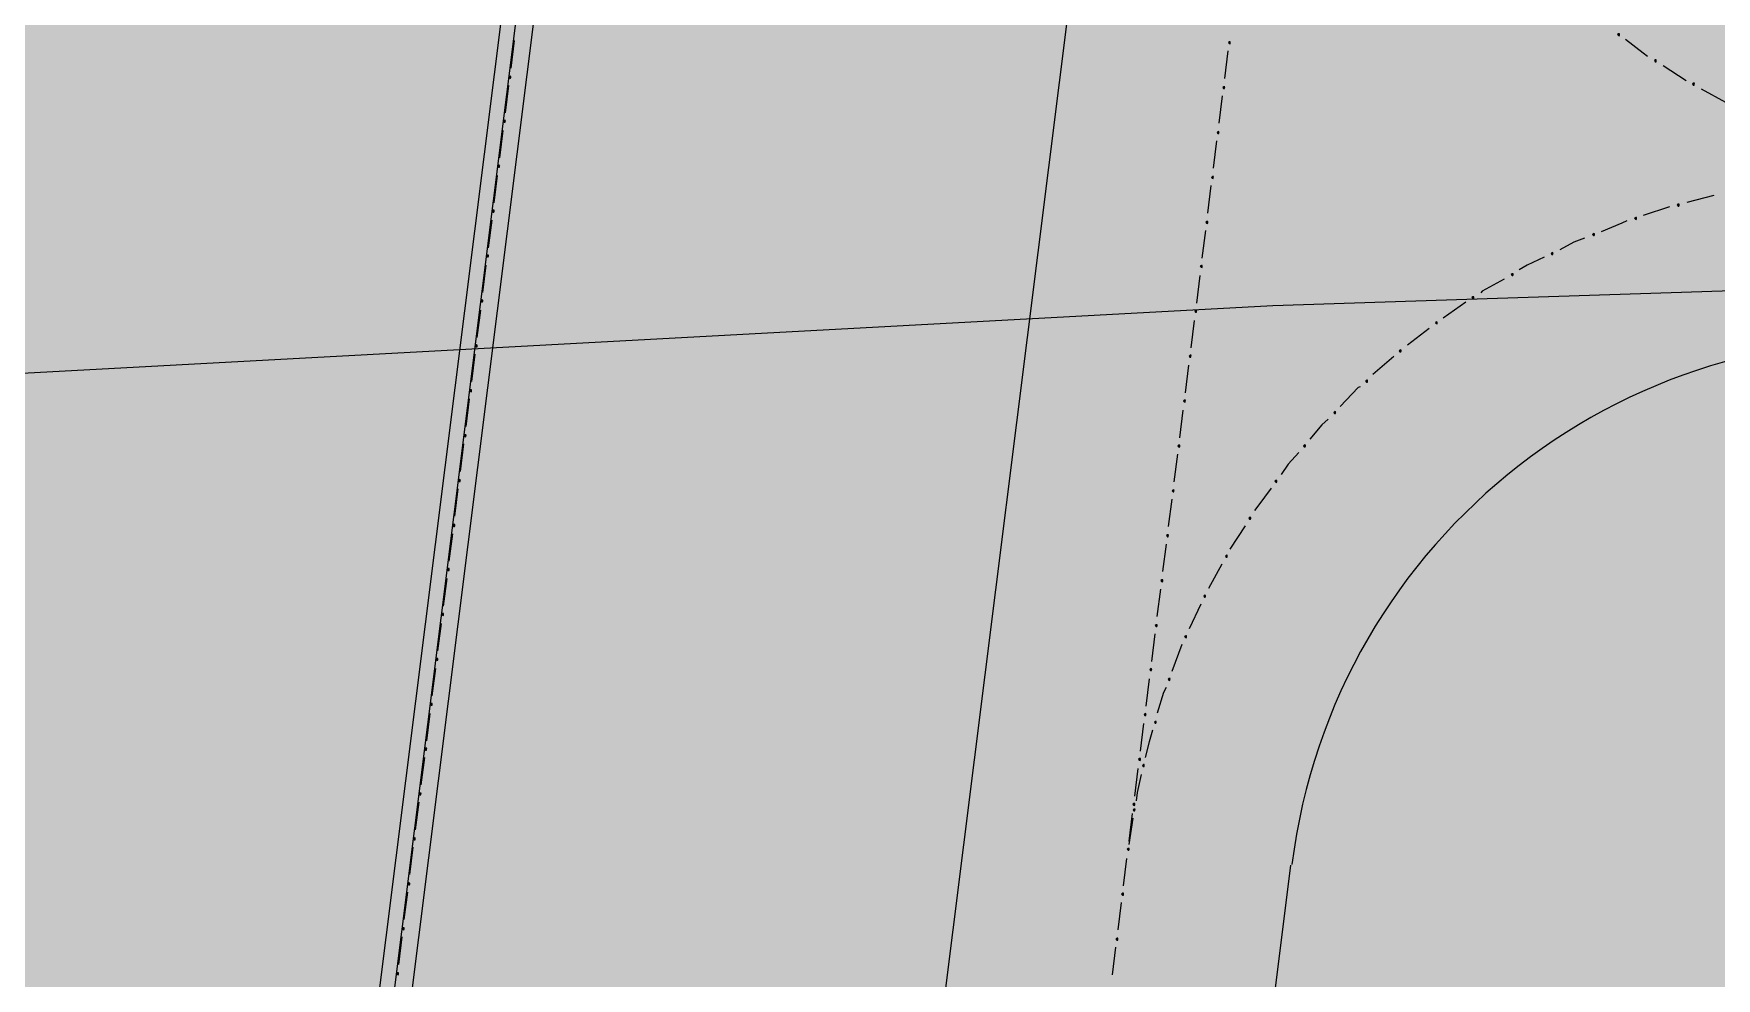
# Model space of a CAD drawing. Header units: metres. Extents: x -4 to 509425, y 7549 to 4732445.
# Drawn here: x 475956.48 to 475971.9, y 4719735.33 to 4719743.99 of the extents above; entities that cross this region are included whole.
import ezdxf

# ---------------------------------------------------------------- set-up
doc = ezdxf.new("R2010")
doc.units = ezdxf.units.M
doc.header["$LTSCALE"] = 0.01
doc.header["$MEASUREMENT"] = 0
doc.layers.get('0').update_dxf_attribs({"lineweight": 0})
for name, color, linetype in [('_SUBESTACIÓN', 1, 'Continuous'), ('NUDO GAROÑA', 211, 'Continuous'), ('SUBESTACION LA VID', 253, 'Continuous')]:
    doc.layers.add(name, color=color, linetype=linetype)
doc.layers.add('_Yacimiento Arq 100m', color=7, linetype='Continuous', true_color=0xf8991e)

# ---------------------------------------------------------------- blocks, each defined once
blk = doc.blocks.new('A$Cfff6051d')
at = {"layer": 'SUBESTACION LA VID', "transparency": 33554687}
h = blk.add_hatch(color=256, dxfattribs=at)
h.dxf.hatch_style = 2
h.paths.add_polyline_path([(475971.013, 4719743.976), (475971.014, 4719743.985), (475971.006, 4719743.986), (475970.996, 4719743.978), (475971.004, 4719743.969), (475971.012, 4719743.968)])
h = blk.add_hatch(color=256, dxfattribs=at)
h.dxf.hatch_style = 2
h.paths.add_polyline_path([(475967.446, 4719743.903), (475967.447, 4719743.911), (475967.439, 4719743.912), (475967.429, 4719743.905), (475967.437, 4719743.896), (475967.445, 4719743.895)])
h = blk.add_hatch(color=256, dxfattribs=at)
h.dxf.hatch_style = 2
h.paths.add_polyline_path([(475971.35, 4719743.738), (475971.351, 4719743.746), (475971.343, 4719743.747), (475971.333, 4719743.74), (475971.341, 4719743.73), (475971.349, 4719743.729)])
h = blk.add_hatch(color=256, dxfattribs=at)
h.dxf.hatch_style = 2
h.paths.add_polyline_path([(475960.853, 4719743.586), (475960.855, 4719743.595), (475960.846, 4719743.596), (475960.837, 4719743.588), (475960.844, 4719743.579), (475960.852, 4719743.578)])
h = blk.add_hatch(color=256, dxfattribs=at)
h.dxf.hatch_style = 2
h.paths.add_polyline_path([(475967.394, 4719743.491), (475967.396, 4719743.5), (475967.387, 4719743.501), (475967.378, 4719743.494), (475967.385, 4719743.484), (475967.393, 4719743.483)])
h = blk.add_hatch(color=256, dxfattribs=at)
h.dxf.hatch_style = 2
h.paths.add_polyline_path([(475971.699, 4719743.523), (475971.7, 4719743.532), (475971.691, 4719743.533), (475971.682, 4719743.526), (475971.689, 4719743.516), (475971.698, 4719743.515)])
h = blk.add_hatch(color=256, dxfattribs=at)
h.dxf.hatch_style = 2
h.paths.add_polyline_path([(475960.803, 4719743.183), (475960.804, 4719743.191), (475960.796, 4719743.192), (475960.786, 4719743.185), (475960.793, 4719743.176), (475960.802, 4719743.175)])
h = blk.add_hatch(color=256, dxfattribs=at)
h.dxf.hatch_style = 2
h.paths.add_polyline_path([(475967.343, 4719743.08), (475967.344, 4719743.088), (475967.336, 4719743.089), (475967.326, 4719743.082), (475967.333, 4719743.072), (475967.342, 4719743.071)])
h = blk.add_hatch(color=256, dxfattribs=at)
h.dxf.hatch_style = 2
h.paths.add_polyline_path([(475960.751, 4719742.771), (475960.752, 4719742.78), (475960.744, 4719742.781), (475960.735, 4719742.773), (475960.742, 4719742.764), (475960.75, 4719742.763)])
h = blk.add_hatch(color=256, dxfattribs=at)
h.dxf.hatch_style = 2
h.paths.add_polyline_path([(475967.291, 4719742.668), (475967.292, 4719742.677), (475967.284, 4719742.678), (475967.274, 4719742.67), (475967.282, 4719742.661), (475967.29, 4719742.66)])
h = blk.add_hatch(color=256, dxfattribs=at)
h.dxf.hatch_style = 2
h.paths.add_polyline_path([(475971.56, 4719742.415), (475971.561, 4719742.423), (475971.552, 4719742.424), (475971.543, 4719742.417), (475971.55, 4719742.407), (475971.559, 4719742.406)])
h = blk.add_hatch(color=256, dxfattribs=at)
h.dxf.hatch_style = 2
h.paths.add_polyline_path([(475960.7, 4719742.36), (475960.701, 4719742.368), (475960.692, 4719742.369), (475960.683, 4719742.362), (475960.69, 4719742.352), (475960.699, 4719742.351)])
h = blk.add_hatch(color=256, dxfattribs=at)
h.dxf.hatch_style = 2
h.paths.add_polyline_path([(475967.24, 4719742.257), (475967.241, 4719742.265), (475967.232, 4719742.266), (475967.223, 4719742.259), (475967.23, 4719742.249), (475967.239, 4719742.248)])
h = blk.add_hatch(color=256, dxfattribs=at)
h.dxf.hatch_style = 2
h.paths.add_polyline_path([(475971.169, 4719742.293), (475971.17, 4719742.301), (475971.162, 4719742.302), (475971.152, 4719742.295), (475971.16, 4719742.286), (475971.168, 4719742.285)])
h = blk.add_hatch(color=256, dxfattribs=at)
h.dxf.hatch_style = 2
h.paths.add_polyline_path([(475970.784, 4719742.145), (475970.785, 4719742.153), (475970.776, 4719742.154), (475970.767, 4719742.147), (475970.774, 4719742.138), (475970.783, 4719742.137)])
h = blk.add_hatch(color=256, dxfattribs=at)
h.dxf.hatch_style = 2
h.paths.add_polyline_path([(475960.648, 4719741.948), (475960.649, 4719741.957), (475960.641, 4719741.958), (475960.631, 4719741.95), (475960.639, 4719741.941), (475960.647, 4719741.94)])
h = blk.add_hatch(color=256, dxfattribs=at)
h.dxf.hatch_style = 2
h.paths.add_polyline_path([(475970.403, 4719741.971), (475970.405, 4719741.979), (475970.396, 4719741.98), (475970.387, 4719741.973), (475970.394, 4719741.963), (475970.402, 4719741.962)])
h = blk.add_hatch(color=256, dxfattribs=at)
h.dxf.hatch_style = 2
h.paths.add_polyline_path([(475967.189, 4719741.853), (475967.19, 4719741.862), (475967.182, 4719741.863), (475967.172, 4719741.855), (475967.18, 4719741.846), (475967.188, 4719741.845)])
h = blk.add_hatch(color=256, dxfattribs=at)
h.dxf.hatch_style = 2
h.paths.add_polyline_path([(475970.038, 4719741.778), (475970.039, 4719741.786), (475970.031, 4719741.787), (475970.021, 4719741.78), (475970.029, 4719741.77), (475970.037, 4719741.769)])
h = blk.add_hatch(color=256, dxfattribs=at)
h.dxf.hatch_style = 2
h.paths.add_polyline_path([(475960.597, 4719741.537), (475960.598, 4719741.545), (475960.589, 4719741.546), (475960.58, 4719741.539), (475960.587, 4719741.529), (475960.595, 4719741.528)])
h = blk.add_hatch(color=256, dxfattribs=at)
h.dxf.hatch_style = 2
h.paths.add_polyline_path([(475969.679, 4719741.567), (475969.68, 4719741.575), (475969.671, 4719741.576), (475969.662, 4719741.569), (475969.669, 4719741.559), (475969.678, 4719741.558)])
h = blk.add_hatch(color=256, dxfattribs=at)
h.dxf.hatch_style = 2
h.paths.add_polyline_path([(475967.137, 4719741.442), (475967.139, 4719741.45), (475967.13, 4719741.451), (475967.121, 4719741.444), (475967.128, 4719741.434), (475967.136, 4719741.433)])
h = blk.add_hatch(color=256, dxfattribs=at)
h.dxf.hatch_style = 2
h.paths.add_polyline_path([(475969.343, 4719741.336), (475969.344, 4719741.344), (475969.335, 4719741.345), (475969.326, 4719741.338), (475969.333, 4719741.329), (475969.342, 4719741.328)])
h = blk.add_hatch(color=256, dxfattribs=at)
h.dxf.hatch_style = 2
h.paths.add_polyline_path([(475960.545, 4719741.125), (475960.546, 4719741.133), (475960.538, 4719741.134), (475960.528, 4719741.127), (475960.535, 4719741.118), (475960.544, 4719741.117)])
h = blk.add_hatch(color=256, dxfattribs=at)
h.dxf.hatch_style = 2
h.paths.add_polyline_path([(475967.086, 4719741.03), (475967.087, 4719741.039), (475967.079, 4719741.04), (475967.069, 4719741.032), (475967.076, 4719741.023), (475967.085, 4719741.022)])
h = blk.add_hatch(color=256, dxfattribs=at)
h.dxf.hatch_style = 2
h.paths.add_polyline_path([(475969.012, 4719741.079), (475969.013, 4719741.087), (475969.004, 4719741.088), (475968.995, 4719741.081), (475969.002, 4719741.071), (475969.011, 4719741.07)])
h = blk.add_hatch(color=256, dxfattribs=at)
h.dxf.hatch_style = 2
h.paths.add_polyline_path([(475960.493, 4719740.713), (475960.494, 4719740.722), (475960.486, 4719740.723), (475960.477, 4719740.715), (475960.484, 4719740.706), (475960.492, 4719740.705)])
h = blk.add_hatch(color=256, dxfattribs=at)
h.dxf.hatch_style = 2
h.paths.add_polyline_path([(475968.704, 4719740.802), (475968.705, 4719740.81), (475968.697, 4719740.811), (475968.687, 4719740.804), (475968.695, 4719740.794), (475968.703, 4719740.793)])
h = blk.add_hatch(color=256, dxfattribs=at)
h.dxf.hatch_style = 2
h.paths.add_polyline_path([(475967.034, 4719740.619), (475967.035, 4719740.627), (475967.027, 4719740.628), (475967.017, 4719740.621), (475967.025, 4719740.611), (475967.033, 4719740.61)])
h = blk.add_hatch(color=256, dxfattribs=at)
h.dxf.hatch_style = 2
h.paths.add_polyline_path([(475968.412, 4719740.514), (475968.413, 4719740.522), (475968.405, 4719740.523), (475968.395, 4719740.516), (475968.403, 4719740.507), (475968.411, 4719740.506)])
h = blk.add_hatch(color=256, dxfattribs=at)
h.dxf.hatch_style = 2
h.paths.add_polyline_path([(475960.442, 4719740.302), (475960.443, 4719740.31), (475960.434, 4719740.311), (475960.425, 4719740.304), (475960.432, 4719740.294), (475960.441, 4719740.293)])
h = blk.add_hatch(color=256, dxfattribs=at)
h.dxf.hatch_style = 2
h.paths.add_polyline_path([(475966.983, 4719740.207), (475966.984, 4719740.215), (475966.975, 4719740.216), (475966.966, 4719740.209), (475966.973, 4719740.2), (475966.982, 4719740.198)])
h = blk.add_hatch(color=256, dxfattribs=at)
h.dxf.hatch_style = 2
h.paths.add_polyline_path([(475968.135, 4719740.208), (475968.136, 4719740.216), (475968.127, 4719740.217), (475968.118, 4719740.21), (475968.125, 4719740.2), (475968.134, 4719740.199)])
h = blk.add_hatch(color=256, dxfattribs=at)
h.dxf.hatch_style = 2
h.paths.add_polyline_path([(475960.39, 4719739.89), (475960.391, 4719739.898), (475960.383, 4719739.9), (475960.373, 4719739.892), (475960.381, 4719739.883), (475960.389, 4719739.882)])
h = blk.add_hatch(color=256, dxfattribs=at)
h.dxf.hatch_style = 2
h.paths.add_polyline_path([(475966.931, 4719739.795), (475966.932, 4719739.804), (475966.924, 4719739.805), (475966.914, 4719739.797), (475966.922, 4719739.788), (475966.93, 4719739.787)])
h = blk.add_hatch(color=256, dxfattribs=at)
h.dxf.hatch_style = 2
h.paths.add_polyline_path([(475967.872, 4719739.882), (475967.873, 4719739.89), (475967.865, 4719739.892), (475967.855, 4719739.884), (475967.863, 4719739.875), (475967.871, 4719739.874)])
h = blk.add_hatch(color=256, dxfattribs=at)
h.dxf.hatch_style = 2
h.paths.add_polyline_path([(475960.339, 4719739.478), (475960.34, 4719739.487), (475960.331, 4719739.488), (475960.322, 4719739.481), (475960.329, 4719739.471), (475960.337, 4719739.47)])
h = blk.add_hatch(color=256, dxfattribs=at)
h.dxf.hatch_style = 2
h.paths.add_polyline_path([(475967.634, 4719739.545), (475967.635, 4719739.553), (475967.626, 4719739.555), (475967.617, 4719739.547), (475967.624, 4719739.538), (475967.632, 4719739.537)])
h = blk.add_hatch(color=256, dxfattribs=at)
h.dxf.hatch_style = 2
h.paths.add_polyline_path([(475966.879, 4719739.384), (475966.881, 4719739.392), (475966.872, 4719739.393), (475966.863, 4719739.386), (475966.87, 4719739.376), (475966.878, 4719739.375)])
h = blk.add_hatch(color=256, dxfattribs=at)
h.dxf.hatch_style = 2
h.paths.add_polyline_path([(475967.419, 4719739.197), (475967.42, 4719739.205), (475967.412, 4719739.206), (475967.402, 4719739.199), (475967.41, 4719739.189), (475967.418, 4719739.188)])
h = blk.add_hatch(color=256, dxfattribs=at)
h.dxf.hatch_style = 2
h.paths.add_polyline_path([(475960.288, 4719739.075), (475960.289, 4719739.084), (475960.281, 4719739.085), (475960.271, 4719739.077), (475960.278, 4719739.068), (475960.287, 4719739.067)])
h = blk.add_hatch(color=256, dxfattribs=at)
h.dxf.hatch_style = 2
h.paths.add_polyline_path([(475966.828, 4719738.972), (475966.829, 4719738.98), (475966.821, 4719738.981), (475966.811, 4719738.974), (475966.818, 4719738.965), (475966.827, 4719738.964)])
h = blk.add_hatch(color=256, dxfattribs=at)
h.dxf.hatch_style = 2
h.paths.add_polyline_path([(475967.22, 4719738.829), (475967.221, 4719738.837), (475967.212, 4719738.839), (475967.203, 4719738.831), (475967.21, 4719738.822), (475967.218, 4719738.821)])
h = blk.add_hatch(color=256, dxfattribs=at)
h.dxf.hatch_style = 2
h.paths.add_polyline_path([(475960.236, 4719738.664), (475960.237, 4719738.672), (475960.229, 4719738.673), (475960.22, 4719738.666), (475960.227, 4719738.656), (475960.235, 4719738.655)])
h = blk.add_hatch(color=256, dxfattribs=at)
h.dxf.hatch_style = 2
h.paths.add_polyline_path([(475966.776, 4719738.56), (475966.777, 4719738.569), (475966.769, 4719738.57), (475966.759, 4719738.563), (475966.767, 4719738.553), (475966.775, 4719738.552)])
h = blk.add_hatch(color=256, dxfattribs=at)
h.dxf.hatch_style = 2
h.paths.add_polyline_path([(475967.045, 4719738.458), (475967.046, 4719738.467), (475967.038, 4719738.468), (475967.028, 4719738.461), (475967.036, 4719738.451), (475967.044, 4719738.45)])
h = blk.add_hatch(color=256, dxfattribs=at)
h.dxf.hatch_style = 2
h.paths.add_polyline_path([(475960.185, 4719738.252), (475960.186, 4719738.26), (475960.177, 4719738.261), (475960.168, 4719738.254), (475960.175, 4719738.245), (475960.184, 4719738.244)])
h = blk.add_hatch(color=256, dxfattribs=at)
h.dxf.hatch_style = 2
h.paths.add_polyline_path([(475966.726, 4719738.157), (475966.727, 4719738.166), (475966.718, 4719738.167), (475966.709, 4719738.159), (475966.716, 4719738.15), (475966.725, 4719738.149)])
h = blk.add_hatch(color=256, dxfattribs=at)
h.dxf.hatch_style = 2
h.paths.add_polyline_path([(475966.894, 4719738.068), (475966.895, 4719738.076), (475966.886, 4719738.077), (475966.877, 4719738.07), (475966.884, 4719738.061), (475966.893, 4719738.059)])
h = blk.add_hatch(color=256, dxfattribs=at)
h.dxf.hatch_style = 2
h.paths.add_polyline_path([(475960.133, 4719737.84), (475960.134, 4719737.849), (475960.126, 4719737.85), (475960.116, 4719737.842), (475960.124, 4719737.833), (475960.132, 4719737.832)])
h = blk.add_hatch(color=256, dxfattribs=at)
h.dxf.hatch_style = 2
h.paths.add_polyline_path([(475966.674, 4719737.746), (475966.675, 4719737.754), (475966.667, 4719737.755), (475966.657, 4719737.748), (475966.665, 4719737.738), (475966.673, 4719737.737)])
h = blk.add_hatch(color=256, dxfattribs=at)
h.dxf.hatch_style = 2
h.paths.add_polyline_path([(475966.768, 4719737.674), (475966.769, 4719737.683), (475966.76, 4719737.684), (475966.751, 4719737.676), (475966.758, 4719737.667), (475966.766, 4719737.666)])
h = blk.add_hatch(color=256, dxfattribs=at)
h.dxf.hatch_style = 2
h.paths.add_polyline_path([(475960.082, 4719737.429), (475960.083, 4719737.437), (475960.074, 4719737.438), (475960.065, 4719737.431), (475960.072, 4719737.421), (475960.08, 4719737.42)])
h = blk.add_hatch(color=256, dxfattribs=at)
h.dxf.hatch_style = 2
h.paths.add_polyline_path([(475966.623, 4719737.334), (475966.624, 4719737.342), (475966.615, 4719737.343), (475966.606, 4719737.336), (475966.613, 4719737.327), (475966.621, 4719737.326)])
h = blk.add_hatch(color=256, dxfattribs=at)
h.dxf.hatch_style = 2
h.paths.add_polyline_path([(475966.658, 4719737.278), (475966.659, 4719737.287), (475966.651, 4719737.288), (475966.641, 4719737.28), (475966.649, 4719737.271), (475966.657, 4719737.27)])
h = blk.add_hatch(color=256, dxfattribs=at)
h.dxf.hatch_style = 2
h.paths.add_polyline_path([(475960.03, 4719737.017), (475960.031, 4719737.026), (475960.023, 4719737.027), (475960.013, 4719737.019), (475960.02, 4719737.01), (475960.029, 4719737.009)])
h = blk.add_hatch(color=256, dxfattribs=at)
h.dxf.hatch_style = 2
h.paths.add_polyline_path([(475966.571, 4719736.922), (475966.572, 4719736.931), (475966.564, 4719736.932), (475966.554, 4719736.924), (475966.561, 4719736.915), (475966.57, 4719736.914)])
h = blk.add_hatch(color=256, dxfattribs=at)
h.dxf.hatch_style = 2
h.paths.add_polyline_path([(475966.573, 4719736.871), (475966.574, 4719736.879), (475966.566, 4719736.88), (475966.556, 4719736.873), (475966.564, 4719736.864), (475966.572, 4719736.863)])
h = blk.add_hatch(color=256, dxfattribs=at)
h.dxf.hatch_style = 2
h.paths.add_polyline_path([(475959.978, 4719736.606), (475959.979, 4719736.614), (475959.971, 4719736.615), (475959.962, 4719736.608), (475959.969, 4719736.598), (475959.977, 4719736.597)])
h = blk.add_hatch(color=256, dxfattribs=at)
h.dxf.hatch_style = 2
h.paths.add_polyline_path([(475966.519, 4719736.511), (475966.52, 4719736.519), (475966.512, 4719736.52), (475966.503, 4719736.513), (475966.51, 4719736.503), (475966.518, 4719736.502)])
h = blk.add_hatch(color=256, dxfattribs=at)
h.dxf.hatch_style = 2
h.paths.add_polyline_path([(475959.927, 4719736.194), (475959.928, 4719736.202), (475959.919, 4719736.203), (475959.91, 4719736.196), (475959.917, 4719736.187), (475959.926, 4719736.186)])
h = blk.add_hatch(color=256, dxfattribs=at)
h.dxf.hatch_style = 2
h.paths.add_polyline_path([(475966.468, 4719736.099), (475966.469, 4719736.108), (475966.46, 4719736.109), (475966.451, 4719736.101), (475966.458, 4719736.092), (475966.467, 4719736.091)])
h = blk.add_hatch(color=256, dxfattribs=at)
h.dxf.hatch_style = 2
h.paths.add_polyline_path([(475959.875, 4719735.782), (475959.876, 4719735.791), (475959.868, 4719735.792), (475959.858, 4719735.784), (475959.866, 4719735.775), (475959.874, 4719735.774)])
h = blk.add_hatch(color=256, dxfattribs=at)
h.dxf.hatch_style = 2
h.paths.add_polyline_path([(475966.416, 4719735.688), (475966.417, 4719735.696), (475966.409, 4719735.697), (475966.399, 4719735.69), (475966.407, 4719735.68), (475966.415, 4719735.679)])
h = blk.add_hatch(color=256, dxfattribs=at)
h.dxf.hatch_style = 2
h.paths.add_polyline_path([(475959.824, 4719735.371), (475959.825, 4719735.379), (475959.816, 4719735.38), (475959.807, 4719735.373), (475959.814, 4719735.363), (475959.822, 4719735.362)])
at = {"layer": 'SUBESTACION LA VID', "lineweight": 15}
for p, q in [((475963.966, 4719728.256), (475971.808, 4719790.813)), ((475960.856, 4719743.671), (475960.887, 4719743.923)), ((475967.397, 4719743.576), (475967.428, 4719743.828)), ((475971.413, 4719743.696), (475971.626, 4719743.558)), ((475960.804, 4719743.26), (475960.836, 4719743.512)), ((475971.762, 4719743.481), (475971.985, 4719743.36)), ((475967.345, 4719743.165), (475967.377, 4719743.417)), ((475960.752, 4719742.848), (475960.784, 4719743.1)), ((475967.293, 4719742.753), (475967.325, 4719743.005)), ((475960.701, 4719742.436), (475960.732, 4719742.688)), ((475967.242, 4719742.342), (475967.273, 4719742.594)), ((475971.473, 4719742.4), (475971.232, 4719742.319)), ((475971.878, 4719742.503), (475971.631, 4719742.44)), ((475960.649, 4719742.025), (475960.681, 4719742.277)), ((475967.19, 4719741.93), (475967.222, 4719742.182)), ((475960.598, 4719741.613), (475960.629, 4719741.865)), ((475967.139, 4719741.518), (475967.17, 4719741.77)), ((475969.605, 4719741.525), (475969.399, 4719741.38)), ((475960.546, 4719741.202), (475960.578, 4719741.454)), ((475967.087, 4719741.107), (475967.119, 4719741.359)), ((475969.268, 4719741.286), (475969.07, 4719741.131)), ((475960.495, 4719740.798), (475960.527, 4719741.05)), ((475968.946, 4719741.027), (475968.754, 4719740.864)), ((475967.035, 4719740.695), (475967.067, 4719740.947)), ((475960.444, 4719740.387), (475960.475, 4719740.639)), ((475966.984, 4719740.284), (475967.015, 4719740.536)), ((475960.392, 4719739.975), (475960.424, 4719740.227)), ((475966.933, 4719739.88), (475966.965, 4719740.132)), ((475960.341, 4719739.564), (475960.372, 4719739.816)), ((475966.882, 4719739.469), (475966.913, 4719739.721)), ((475967.582, 4719739.475), (475967.444, 4719739.262)), ((475960.289, 4719739.152), (475960.321, 4719739.404)), ((475966.83, 4719739.057), (475966.862, 4719739.309)), ((475967.368, 4719739.126), (475967.246, 4719738.903)), ((475960.237, 4719738.74), (475960.269, 4719738.992)), ((475966.778, 4719738.645), (475966.81, 4719738.897)), ((475967.176, 4719738.758), (475967.071, 4719738.532)), ((475960.186, 4719738.329), (475960.217, 4719738.581)), ((475966.727, 4719738.234), (475966.758, 4719738.486)), ((475967.002, 4719738.387), (475966.912, 4719738.142)), ((475960.134, 4719737.917), (475960.166, 4719738.169)), ((475966.675, 4719737.822), (475966.707, 4719738.074)), ((475960.083, 4719737.505), (475960.114, 4719737.757)), ((475966.624, 4719737.411), (475966.655, 4719737.663)), ((475960.032, 4719737.102), (475960.064, 4719737.354)), ((475966.572, 4719736.999), (475966.604, 4719737.251)), ((475959.98, 4719736.691), (475960.012, 4719736.943)), ((475966.52, 4719736.587), (475966.552, 4719736.839)), ((475966.555, 4719736.796), (475966.516, 4719736.554)), ((475959.929, 4719736.279), (475959.96, 4719736.531)), ((475966.469, 4719736.176), (475966.5, 4719736.428)), ((475966.939, 4719727.883), (475968.003, 4719736.367)), ((475959.877, 4719735.867), (475959.909, 4719736.119)), ((475966.418, 4719735.773), (475966.45, 4719736.025)), ((475959.826, 4719735.456), (475959.857, 4719735.708)), ((475966.367, 4719735.361), (475966.398, 4719735.613))]:
    blk.add_line(p, q, dxfattribs=at)
for points in [[(475956.756, 4719712.129), (475967.964, 4719801.525), (476089.55, 4719786.282), (476086.094, 4719758.712), (476078.306, 4719696.592), (475956.719, 4719711.835)], [(475957.05, 4719712.092), (475968.22, 4719801.186), (476089.218, 4719786.017), (476085.8, 4719758.749), (476078.049, 4719696.923), (475957.05, 4719712.092)], [(475971.068, 4719743.935), (475971.232, 4719743.812), (475971.27, 4719743.782)], [(475971.081, 4719742.27), (475971.036, 4719742.25), (475970.847, 4719742.171)], [(475970.694, 4719742.114), (475970.596, 4719742.075), (475970.468, 4719742.005)], [(475970.323, 4719741.938), (475970.168, 4719741.864), (475970.095, 4719741.822)], [(475969.956, 4719741.737), (475969.754, 4719741.626), (475969.744, 4719741.61)], [(475968.638, 4719740.75), (475968.62, 4719740.744), (475968.453, 4719740.569)], [(475968.345, 4719740.454), (475968.287, 4719740.402), (475968.177, 4719740.271)], [(475968.076, 4719740.147), (475967.977, 4719740.04), (475967.914, 4719739.945)], [(475967.822, 4719739.82), (475967.699, 4719739.656), (475967.668, 4719739.618)], [(475966.859, 4719737.995), (475966.836, 4719737.947), (475966.778, 4719737.758)], [(475966.733, 4719737.602), (475966.702, 4719737.495), (475966.668, 4719737.354)], [(475966.631, 4719737.196), (475966.593, 4719737.031), (475966.584, 4719736.955)]]:
    blk.add_lwpolyline(points, dxfattribs=at)
at = {"layer": 'SUBESTACION LA VID'}
for points in [[(475971.013, 4719743.976), (475971.014, 4719743.985), (475971.006, 4719743.986), (475970.996, 4719743.978), (475971.004, 4719743.969), (475971.012, 4719743.968)], [(475967.446, 4719743.903), (475967.447, 4719743.911), (475967.439, 4719743.912), (475967.429, 4719743.905), (475967.437, 4719743.896), (475967.445, 4719743.895)], [(475971.35, 4719743.738), (475971.351, 4719743.746), (475971.343, 4719743.747), (475971.333, 4719743.74), (475971.341, 4719743.73), (475971.349, 4719743.729)], [(475960.853, 4719743.586), (475960.855, 4719743.595), (475960.846, 4719743.596), (475960.837, 4719743.588), (475960.844, 4719743.579), (475960.852, 4719743.578)], [(475967.394, 4719743.491), (475967.396, 4719743.5), (475967.387, 4719743.501), (475967.378, 4719743.494), (475967.385, 4719743.484), (475967.393, 4719743.483)], [(475971.699, 4719743.523), (475971.7, 4719743.532), (475971.691, 4719743.533), (475971.682, 4719743.526), (475971.689, 4719743.516), (475971.698, 4719743.515)], [(475960.803, 4719743.183), (475960.804, 4719743.191), (475960.796, 4719743.192), (475960.786, 4719743.185), (475960.793, 4719743.176), (475960.802, 4719743.175)], [(475967.343, 4719743.08), (475967.344, 4719743.088), (475967.336, 4719743.089), (475967.326, 4719743.082), (475967.333, 4719743.072), (475967.342, 4719743.071)], [(475960.751, 4719742.771), (475960.752, 4719742.78), (475960.744, 4719742.781), (475960.735, 4719742.773), (475960.742, 4719742.764), (475960.75, 4719742.763)], [(475967.291, 4719742.668), (475967.292, 4719742.677), (475967.284, 4719742.678), (475967.274, 4719742.67), (475967.282, 4719742.661), (475967.29, 4719742.66)], [(475971.56, 4719742.415), (475971.561, 4719742.423), (475971.552, 4719742.424), (475971.543, 4719742.417), (475971.55, 4719742.407), (475971.559, 4719742.406)], [(475960.7, 4719742.36), (475960.701, 4719742.368), (475960.692, 4719742.369), (475960.683, 4719742.362), (475960.69, 4719742.352), (475960.699, 4719742.351)], [(475967.24, 4719742.257), (475967.241, 4719742.265), (475967.232, 4719742.266), (475967.223, 4719742.259), (475967.23, 4719742.249), (475967.239, 4719742.248)], [(475971.169, 4719742.293), (475971.17, 4719742.301), (475971.162, 4719742.302), (475971.152, 4719742.295), (475971.16, 4719742.286), (475971.168, 4719742.285)], [(475970.784, 4719742.145), (475970.785, 4719742.153), (475970.776, 4719742.154), (475970.767, 4719742.147), (475970.774, 4719742.138), (475970.783, 4719742.137)], [(475960.648, 4719741.948), (475960.649, 4719741.957), (475960.641, 4719741.958), (475960.631, 4719741.95), (475960.639, 4719741.941), (475960.647, 4719741.94)], [(475970.403, 4719741.971), (475970.405, 4719741.979), (475970.396, 4719741.98), (475970.387, 4719741.973), (475970.394, 4719741.963), (475970.402, 4719741.962)], [(475967.189, 4719741.853), (475967.19, 4719741.862), (475967.182, 4719741.863), (475967.172, 4719741.855), (475967.18, 4719741.846), (475967.188, 4719741.845)], [(475970.038, 4719741.778), (475970.039, 4719741.786), (475970.031, 4719741.787), (475970.021, 4719741.78), (475970.029, 4719741.77), (475970.037, 4719741.769)], [(475960.597, 4719741.537), (475960.598, 4719741.545), (475960.589, 4719741.546), (475960.58, 4719741.539), (475960.587, 4719741.529), (475960.595, 4719741.528)], [(475969.679, 4719741.567), (475969.68, 4719741.575), (475969.671, 4719741.576), (475969.662, 4719741.569), (475969.669, 4719741.559), (475969.678, 4719741.558)], [(475967.137, 4719741.442), (475967.139, 4719741.45), (475967.13, 4719741.451), (475967.121, 4719741.444), (475967.128, 4719741.434), (475967.136, 4719741.433)], [(475969.343, 4719741.336), (475969.344, 4719741.344), (475969.335, 4719741.345), (475969.326, 4719741.338), (475969.333, 4719741.329), (475969.342, 4719741.328)], [(475960.545, 4719741.125), (475960.546, 4719741.133), (475960.538, 4719741.134), (475960.528, 4719741.127), (475960.535, 4719741.118), (475960.544, 4719741.117)], [(475967.086, 4719741.03), (475967.087, 4719741.039), (475967.079, 4719741.04), (475967.069, 4719741.032), (475967.076, 4719741.023), (475967.085, 4719741.022)], [(475969.012, 4719741.079), (475969.013, 4719741.087), (475969.004, 4719741.088), (475968.995, 4719741.081), (475969.002, 4719741.071), (475969.011, 4719741.07)], [(475960.493, 4719740.713), (475960.494, 4719740.722), (475960.486, 4719740.723), (475960.477, 4719740.715), (475960.484, 4719740.706), (475960.492, 4719740.705)], [(475968.704, 4719740.802), (475968.705, 4719740.81), (475968.697, 4719740.811), (475968.687, 4719740.804), (475968.695, 4719740.794), (475968.703, 4719740.793)], [(475967.034, 4719740.619), (475967.035, 4719740.627), (475967.027, 4719740.628), (475967.017, 4719740.621), (475967.025, 4719740.611), (475967.033, 4719740.61)], [(475968.412, 4719740.514), (475968.413, 4719740.522), (475968.405, 4719740.523), (475968.395, 4719740.516), (475968.403, 4719740.507), (475968.411, 4719740.506)], [(475960.442, 4719740.302), (475960.443, 4719740.31), (475960.434, 4719740.311), (475960.425, 4719740.304), (475960.432, 4719740.294), (475960.441, 4719740.293)], [(475966.983, 4719740.207), (475966.984, 4719740.215), (475966.975, 4719740.216), (475966.966, 4719740.209), (475966.973, 4719740.2), (475966.982, 4719740.198)], [(475968.135, 4719740.208), (475968.136, 4719740.216), (475968.127, 4719740.217), (475968.118, 4719740.21), (475968.125, 4719740.2), (475968.134, 4719740.199)], [(475960.39, 4719739.89), (475960.391, 4719739.898), (475960.383, 4719739.9), (475960.373, 4719739.892), (475960.381, 4719739.883), (475960.389, 4719739.882)], [(475966.931, 4719739.795), (475966.932, 4719739.804), (475966.924, 4719739.805), (475966.914, 4719739.797), (475966.922, 4719739.788), (475966.93, 4719739.787)], [(475967.872, 4719739.882), (475967.873, 4719739.89), (475967.865, 4719739.892), (475967.855, 4719739.884), (475967.863, 4719739.875), (475967.871, 4719739.874)], [(475960.339, 4719739.478), (475960.34, 4719739.487), (475960.331, 4719739.488), (475960.322, 4719739.481), (475960.329, 4719739.471), (475960.337, 4719739.47)], [(475967.634, 4719739.545), (475967.635, 4719739.553), (475967.626, 4719739.555), (475967.617, 4719739.547), (475967.624, 4719739.538), (475967.632, 4719739.537)], [(475966.879, 4719739.384), (475966.881, 4719739.392), (475966.872, 4719739.393), (475966.863, 4719739.386), (475966.87, 4719739.376), (475966.878, 4719739.375)], [(475967.419, 4719739.197), (475967.42, 4719739.205), (475967.412, 4719739.206), (475967.402, 4719739.199), (475967.41, 4719739.189), (475967.418, 4719739.188)], [(475960.288, 4719739.075), (475960.289, 4719739.084), (475960.281, 4719739.085), (475960.271, 4719739.077), (475960.278, 4719739.068), (475960.287, 4719739.067)], [(475966.828, 4719738.972), (475966.829, 4719738.98), (475966.821, 4719738.981), (475966.811, 4719738.974), (475966.818, 4719738.965), (475966.827, 4719738.964)], [(475967.22, 4719738.829), (475967.221, 4719738.837), (475967.212, 4719738.839), (475967.203, 4719738.831), (475967.21, 4719738.822), (475967.218, 4719738.821)], [(475960.236, 4719738.664), (475960.237, 4719738.672), (475960.229, 4719738.673), (475960.22, 4719738.666), (475960.227, 4719738.656), (475960.235, 4719738.655)], [(475966.776, 4719738.56), (475966.777, 4719738.569), (475966.769, 4719738.57), (475966.759, 4719738.563), (475966.767, 4719738.553), (475966.775, 4719738.552)], [(475967.045, 4719738.458), (475967.046, 4719738.467), (475967.038, 4719738.468), (475967.028, 4719738.461), (475967.036, 4719738.451), (475967.044, 4719738.45)], [(475960.185, 4719738.252), (475960.186, 4719738.26), (475960.177, 4719738.261), (475960.168, 4719738.254), (475960.175, 4719738.245), (475960.184, 4719738.244)], [(475966.726, 4719738.157), (475966.727, 4719738.166), (475966.718, 4719738.167), (475966.709, 4719738.159), (475966.716, 4719738.15), (475966.725, 4719738.149)], [(475966.894, 4719738.068), (475966.895, 4719738.076), (475966.886, 4719738.077), (475966.877, 4719738.07), (475966.884, 4719738.061), (475966.893, 4719738.059)], [(475960.133, 4719737.84), (475960.134, 4719737.849), (475960.126, 4719737.85), (475960.116, 4719737.842), (475960.124, 4719737.833), (475960.132, 4719737.832)], [(475966.674, 4719737.746), (475966.675, 4719737.754), (475966.667, 4719737.755), (475966.657, 4719737.748), (475966.665, 4719737.738), (475966.673, 4719737.737)], [(475966.768, 4719737.674), (475966.769, 4719737.683), (475966.76, 4719737.684), (475966.751, 4719737.676), (475966.758, 4719737.667), (475966.766, 4719737.666)], [(475960.082, 4719737.429), (475960.083, 4719737.437), (475960.074, 4719737.438), (475960.065, 4719737.431), (475960.072, 4719737.421), (475960.08, 4719737.42)], [(475966.623, 4719737.334), (475966.624, 4719737.342), (475966.615, 4719737.343), (475966.606, 4719737.336), (475966.613, 4719737.327), (475966.621, 4719737.326)], [(475966.658, 4719737.278), (475966.659, 4719737.287), (475966.651, 4719737.288), (475966.641, 4719737.28), (475966.649, 4719737.271), (475966.657, 4719737.27)], [(475960.03, 4719737.017), (475960.031, 4719737.026), (475960.023, 4719737.027), (475960.013, 4719737.019), (475960.02, 4719737.01), (475960.029, 4719737.009)], [(475966.571, 4719736.922), (475966.572, 4719736.931), (475966.564, 4719736.932), (475966.554, 4719736.924), (475966.561, 4719736.915), (475966.57, 4719736.914)], [(475966.573, 4719736.871), (475966.574, 4719736.879), (475966.566, 4719736.88), (475966.556, 4719736.873), (475966.564, 4719736.864), (475966.572, 4719736.863)], [(475959.978, 4719736.606), (475959.979, 4719736.614), (475959.971, 4719736.615), (475959.962, 4719736.608), (475959.969, 4719736.598), (475959.977, 4719736.597)], [(475966.519, 4719736.511), (475966.52, 4719736.519), (475966.512, 4719736.52), (475966.503, 4719736.513), (475966.51, 4719736.503), (475966.518, 4719736.502)], [(475959.927, 4719736.194), (475959.928, 4719736.202), (475959.919, 4719736.203), (475959.91, 4719736.196), (475959.917, 4719736.187), (475959.926, 4719736.186)], [(475966.468, 4719736.099), (475966.469, 4719736.108), (475966.46, 4719736.109), (475966.451, 4719736.101), (475966.458, 4719736.092), (475966.467, 4719736.091)], [(475959.875, 4719735.782), (475959.876, 4719735.791), (475959.868, 4719735.792), (475959.858, 4719735.784), (475959.866, 4719735.775), (475959.874, 4719735.774)], [(475966.416, 4719735.688), (475966.417, 4719735.696), (475966.409, 4719735.697), (475966.399, 4719735.69), (475966.407, 4719735.68), (475966.415, 4719735.679)], [(475959.824, 4719735.371), (475959.825, 4719735.379), (475959.816, 4719735.38), (475959.807, 4719735.373), (475959.814, 4719735.363), (475959.822, 4719735.362)]]:
    blk.add_lwpolyline(points, close=True, dxfattribs=at)
at = {"layer": 'SUBESTACION LA VID', "lineweight": 0}
for points in [[(475971.013, 4719743.976), (475971.014, 4719743.985), (475971.006, 4719743.986), (475970.996, 4719743.978), (475971.004, 4719743.969), (475971.012, 4719743.968)], [(475967.446, 4719743.903), (475967.447, 4719743.911), (475967.439, 4719743.912), (475967.429, 4719743.905), (475967.437, 4719743.896), (475967.445, 4719743.895)], [(475971.35, 4719743.738), (475971.351, 4719743.746), (475971.343, 4719743.747), (475971.333, 4719743.74), (475971.341, 4719743.73), (475971.349, 4719743.729)], [(475960.853, 4719743.586), (475960.855, 4719743.595), (475960.846, 4719743.596), (475960.837, 4719743.588), (475960.844, 4719743.579), (475960.852, 4719743.578)], [(475967.394, 4719743.491), (475967.396, 4719743.5), (475967.387, 4719743.501), (475967.378, 4719743.494), (475967.385, 4719743.484), (475967.393, 4719743.483)], [(475971.699, 4719743.523), (475971.7, 4719743.532), (475971.691, 4719743.533), (475971.682, 4719743.526), (475971.689, 4719743.516), (475971.698, 4719743.515)], [(475960.803, 4719743.183), (475960.804, 4719743.191), (475960.796, 4719743.192), (475960.786, 4719743.185), (475960.793, 4719743.176), (475960.802, 4719743.175)], [(475967.343, 4719743.08), (475967.344, 4719743.088), (475967.336, 4719743.089), (475967.326, 4719743.082), (475967.333, 4719743.072), (475967.342, 4719743.071)], [(475960.751, 4719742.771), (475960.752, 4719742.78), (475960.744, 4719742.781), (475960.735, 4719742.773), (475960.742, 4719742.764), (475960.75, 4719742.763)], [(475967.291, 4719742.668), (475967.292, 4719742.677), (475967.284, 4719742.678), (475967.274, 4719742.67), (475967.282, 4719742.661), (475967.29, 4719742.66)], [(475971.56, 4719742.415), (475971.561, 4719742.423), (475971.552, 4719742.424), (475971.543, 4719742.417), (475971.55, 4719742.407), (475971.559, 4719742.406)], [(475960.7, 4719742.36), (475960.701, 4719742.368), (475960.692, 4719742.369), (475960.683, 4719742.362), (475960.69, 4719742.352), (475960.699, 4719742.351)], [(475967.24, 4719742.257), (475967.241, 4719742.265), (475967.232, 4719742.266), (475967.223, 4719742.259), (475967.23, 4719742.249), (475967.239, 4719742.248)], [(475971.169, 4719742.293), (475971.17, 4719742.301), (475971.162, 4719742.302), (475971.152, 4719742.295), (475971.16, 4719742.286), (475971.168, 4719742.285)], [(475970.784, 4719742.145), (475970.785, 4719742.153), (475970.776, 4719742.154), (475970.767, 4719742.147), (475970.774, 4719742.138), (475970.783, 4719742.137)], [(475960.648, 4719741.948), (475960.649, 4719741.957), (475960.641, 4719741.958), (475960.631, 4719741.95), (475960.639, 4719741.941), (475960.647, 4719741.94)], [(475970.403, 4719741.971), (475970.405, 4719741.979), (475970.396, 4719741.98), (475970.387, 4719741.973), (475970.394, 4719741.963), (475970.402, 4719741.962)], [(475967.189, 4719741.853), (475967.19, 4719741.862), (475967.182, 4719741.863), (475967.172, 4719741.855), (475967.18, 4719741.846), (475967.188, 4719741.845)], [(475970.038, 4719741.778), (475970.039, 4719741.786), (475970.031, 4719741.787), (475970.021, 4719741.78), (475970.029, 4719741.77), (475970.037, 4719741.769)], [(475960.597, 4719741.537), (475960.598, 4719741.545), (475960.589, 4719741.546), (475960.58, 4719741.539), (475960.587, 4719741.529), (475960.595, 4719741.528)], [(475969.679, 4719741.567), (475969.68, 4719741.575), (475969.671, 4719741.576), (475969.662, 4719741.569), (475969.669, 4719741.559), (475969.678, 4719741.558)], [(475967.137, 4719741.442), (475967.139, 4719741.45), (475967.13, 4719741.451), (475967.121, 4719741.444), (475967.128, 4719741.434), (475967.136, 4719741.433)], [(475969.343, 4719741.336), (475969.344, 4719741.344), (475969.335, 4719741.345), (475969.326, 4719741.338), (475969.333, 4719741.329), (475969.342, 4719741.328)], [(475960.545, 4719741.125), (475960.546, 4719741.133), (475960.538, 4719741.134), (475960.528, 4719741.127), (475960.535, 4719741.118), (475960.544, 4719741.117)], [(475967.086, 4719741.03), (475967.087, 4719741.039), (475967.079, 4719741.04), (475967.069, 4719741.032), (475967.076, 4719741.023), (475967.085, 4719741.022)], [(475969.012, 4719741.079), (475969.013, 4719741.087), (475969.004, 4719741.088), (475968.995, 4719741.081), (475969.002, 4719741.071), (475969.011, 4719741.07)], [(475960.493, 4719740.713), (475960.494, 4719740.722), (475960.486, 4719740.723), (475960.477, 4719740.715), (475960.484, 4719740.706), (475960.492, 4719740.705)], [(475968.704, 4719740.802), (475968.705, 4719740.81), (475968.697, 4719740.811), (475968.687, 4719740.804), (475968.695, 4719740.794), (475968.703, 4719740.793)], [(475967.034, 4719740.619), (475967.035, 4719740.627), (475967.027, 4719740.628), (475967.017, 4719740.621), (475967.025, 4719740.611), (475967.033, 4719740.61)], [(475968.412, 4719740.514), (475968.413, 4719740.522), (475968.405, 4719740.523), (475968.395, 4719740.516), (475968.403, 4719740.507), (475968.411, 4719740.506)], [(475960.442, 4719740.302), (475960.443, 4719740.31), (475960.434, 4719740.311), (475960.425, 4719740.304), (475960.432, 4719740.294), (475960.441, 4719740.293)], [(475966.983, 4719740.207), (475966.984, 4719740.215), (475966.975, 4719740.216), (475966.966, 4719740.209), (475966.973, 4719740.2), (475966.982, 4719740.198)], [(475968.135, 4719740.208), (475968.136, 4719740.216), (475968.127, 4719740.217), (475968.118, 4719740.21), (475968.125, 4719740.2), (475968.134, 4719740.199)], [(475960.39, 4719739.89), (475960.391, 4719739.898), (475960.383, 4719739.9), (475960.373, 4719739.892), (475960.381, 4719739.883), (475960.389, 4719739.882)], [(475966.931, 4719739.795), (475966.932, 4719739.804), (475966.924, 4719739.805), (475966.914, 4719739.797), (475966.922, 4719739.788), (475966.93, 4719739.787)], [(475967.872, 4719739.882), (475967.873, 4719739.89), (475967.865, 4719739.892), (475967.855, 4719739.884), (475967.863, 4719739.875), (475967.871, 4719739.874)], [(475960.339, 4719739.478), (475960.34, 4719739.487), (475960.331, 4719739.488), (475960.322, 4719739.481), (475960.329, 4719739.471), (475960.337, 4719739.47)], [(475967.634, 4719739.545), (475967.635, 4719739.553), (475967.626, 4719739.555), (475967.617, 4719739.547), (475967.624, 4719739.538), (475967.632, 4719739.537)], [(475966.879, 4719739.384), (475966.881, 4719739.392), (475966.872, 4719739.393), (475966.863, 4719739.386), (475966.87, 4719739.376), (475966.878, 4719739.375)], [(475967.419, 4719739.197), (475967.42, 4719739.205), (475967.412, 4719739.206), (475967.402, 4719739.199), (475967.41, 4719739.189), (475967.418, 4719739.188)], [(475960.288, 4719739.075), (475960.289, 4719739.084), (475960.281, 4719739.085), (475960.271, 4719739.077), (475960.278, 4719739.068), (475960.287, 4719739.067)], [(475966.828, 4719738.972), (475966.829, 4719738.98), (475966.821, 4719738.981), (475966.811, 4719738.974), (475966.818, 4719738.965), (475966.827, 4719738.964)], [(475967.22, 4719738.829), (475967.221, 4719738.837), (475967.212, 4719738.839), (475967.203, 4719738.831), (475967.21, 4719738.822), (475967.218, 4719738.821)], [(475960.236, 4719738.664), (475960.237, 4719738.672), (475960.229, 4719738.673), (475960.22, 4719738.666), (475960.227, 4719738.656), (475960.235, 4719738.655)], [(475966.776, 4719738.56), (475966.777, 4719738.569), (475966.769, 4719738.57), (475966.759, 4719738.563), (475966.767, 4719738.553), (475966.775, 4719738.552)], [(475967.045, 4719738.458), (475967.046, 4719738.467), (475967.038, 4719738.468), (475967.028, 4719738.461), (475967.036, 4719738.451), (475967.044, 4719738.45)], [(475960.185, 4719738.252), (475960.186, 4719738.26), (475960.177, 4719738.261), (475960.168, 4719738.254), (475960.175, 4719738.245), (475960.184, 4719738.244)], [(475966.726, 4719738.157), (475966.727, 4719738.166), (475966.718, 4719738.167), (475966.709, 4719738.159), (475966.716, 4719738.15), (475966.725, 4719738.149)], [(475966.894, 4719738.068), (475966.895, 4719738.076), (475966.886, 4719738.077), (475966.877, 4719738.07), (475966.884, 4719738.061), (475966.893, 4719738.059)], [(475960.133, 4719737.84), (475960.134, 4719737.849), (475960.126, 4719737.85), (475960.116, 4719737.842), (475960.124, 4719737.833), (475960.132, 4719737.832)], [(475966.674, 4719737.746), (475966.675, 4719737.754), (475966.667, 4719737.755), (475966.657, 4719737.748), (475966.665, 4719737.738), (475966.673, 4719737.737)], [(475966.768, 4719737.674), (475966.769, 4719737.683), (475966.76, 4719737.684), (475966.751, 4719737.676), (475966.758, 4719737.667), (475966.766, 4719737.666)], [(475960.082, 4719737.429), (475960.083, 4719737.437), (475960.074, 4719737.438), (475960.065, 4719737.431), (475960.072, 4719737.421), (475960.08, 4719737.42)], [(475966.623, 4719737.334), (475966.624, 4719737.342), (475966.615, 4719737.343), (475966.606, 4719737.336), (475966.613, 4719737.327), (475966.621, 4719737.326)], [(475966.658, 4719737.278), (475966.659, 4719737.287), (475966.651, 4719737.288), (475966.641, 4719737.28), (475966.649, 4719737.271), (475966.657, 4719737.27)], [(475960.03, 4719737.017), (475960.031, 4719737.026), (475960.023, 4719737.027), (475960.013, 4719737.019), (475960.02, 4719737.01), (475960.029, 4719737.009)], [(475966.571, 4719736.922), (475966.572, 4719736.931), (475966.564, 4719736.932), (475966.554, 4719736.924), (475966.561, 4719736.915), (475966.57, 4719736.914)], [(475966.573, 4719736.871), (475966.574, 4719736.879), (475966.566, 4719736.88), (475966.556, 4719736.873), (475966.564, 4719736.864), (475966.572, 4719736.863)], [(475959.978, 4719736.606), (475959.979, 4719736.614), (475959.971, 4719736.615), (475959.962, 4719736.608), (475959.969, 4719736.598), (475959.977, 4719736.597)], [(475966.519, 4719736.511), (475966.52, 4719736.519), (475966.512, 4719736.52), (475966.503, 4719736.513), (475966.51, 4719736.503), (475966.518, 4719736.502)], [(475959.927, 4719736.194), (475959.928, 4719736.202), (475959.919, 4719736.203), (475959.91, 4719736.196), (475959.917, 4719736.187), (475959.926, 4719736.186)], [(475966.468, 4719736.099), (475966.469, 4719736.108), (475966.46, 4719736.109), (475966.451, 4719736.101), (475966.458, 4719736.092), (475966.467, 4719736.091)], [(475959.875, 4719735.782), (475959.876, 4719735.791), (475959.868, 4719735.792), (475959.858, 4719735.784), (475959.866, 4719735.775), (475959.874, 4719735.774)], [(475966.416, 4719735.688), (475966.417, 4719735.696), (475966.409, 4719735.697), (475966.399, 4719735.69), (475966.407, 4719735.68), (475966.415, 4719735.679)], [(475959.824, 4719735.371), (475959.825, 4719735.379), (475959.816, 4719735.38), (475959.807, 4719735.373), (475959.814, 4719735.363), (475959.822, 4719735.362)]]:
    blk.add_lwpolyline(points, close=True, dxfattribs=at)
at = {"layer": 'SUBESTACION LA VID', "lineweight": 15}
blk.add_open_spline([(475974.152, 4719741.143), (475971.139, 4719741.52), (475968.39, 4719739.384), (475968.012, 4719736.371)], degree=3, dxfattribs=at)

msp = doc.modelspace()

# ---------------------------------------------------------------- hatches: boundary and pattern name
at = {"layer": '_SUBESTACIÓN', "transparency": 33554559}
h = msp.add_hatch(color=1, dxfattribs=at)
h.dxf.hatch_style = 1
h.paths.add_polyline_path([(475968.64, 4719805.825), (476089.939, 4719790.615), (476078.169, 4719696.74), (475956.869, 4719711.95)])

# ---------------------------------------------------------------- linework, layer by layer
at = {"layer": '_SUBESTACIÓN', "color": 1}
msp.add_lwpolyline([(475959.371, 4719731.906), (475968.64, 4719805.825)], dxfattribs=at)
at = {"layer": '_Yacimiento Arq 100m', "lineweight": 0}
msp.add_lwpolyline([(475857.323, 4719732.574), (475862.889, 4719734.552), (475873.912, 4719737.63), (475886.156, 4719740.048), (475900.644, 4719741.52), (475914.201, 4719741.678), (475924.152, 4719741.201), (475938.327, 4719740.155), (475940.049, 4719740.114), (475943.445, 4719740.176), (475967.838, 4719741.494), (475980.59, 4719741.918), (475995.228, 4719741.743), (476009.806, 4719740.601), (476020.856, 4719738.972), (476031.614, 4719736.694), (476042.721, 4719733.511), (476048.584, 4719731.322)], dxfattribs=at)
at = {"layer": 'NUDO GAROÑA', "color": 1, "const_width": 10}
for points in [[(475959.381, 4719731.906), (475968.088, 4719801.356)], [(475955.812, 4719731.929), (475962.313, 4719783.788)]]:
    msp.add_lwpolyline(points, dxfattribs=at)

# ---------------------------------------------------------------- block references
at = {"linetype": 'Continuous'}
msp.add_blockref('A$Cfff6051d', (0, 0), dxfattribs=at)

doc.saveas('drawing.dxf')
